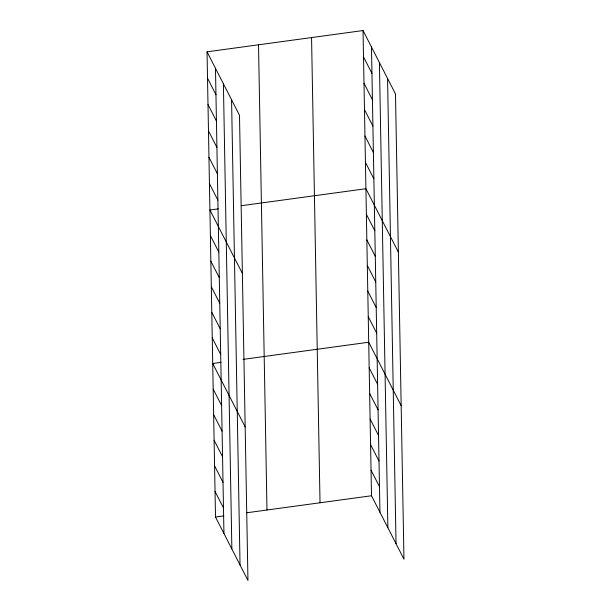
<?xml version="1.0" encoding="UTF-8"?>
<svg xmlns="http://www.w3.org/2000/svg" width="611" height="611" viewBox="0 0 611 611"><rect width="100%" height="100%" fill="white"/><g stroke="black" fill="none" stroke-linecap="round" stroke-linejoin="round"><path stroke-width="0.92" d="M207.037 51.82L239.497 115.242L247.959 580.45L215.507 517.028L207.037 51.82L363.041 30.55L395.493 93.972L403.963 559.18L371.503 495.758L363.041 30.55M218.188 208.863L209.917 209.993L242.376 273.415M241.177 205.731L365.92 188.723L398.372 252.144M220.983 362.384L212.712 363.507L245.171 426.929M243.048 359.375L368.708 342.236L401.167 405.658M215.507 517.028L223.779 515.898M246.76 512.766L371.503 495.758M363.514 56.915L371.954 73.396M363.996 83.272L372.435 99.761M364.477 109.636L372.916 126.118M364.958 135.993L373.39 152.483M365.439 162.358L373.871 178.847M366.386 214.308L374.818 230.79M366.852 239.894L375.284 256.376M367.318 265.48L375.75 281.961M367.784 291.065L376.216 307.554M368.25 316.651L376.682 333.14M369.174 367.822L377.613 384.311M369.64 393.408L378.079 409.897M207.519 78.185L215.958 94.667M370.106 418.993L378.545 435.483M208 104.542L216.431 121.031M370.572 444.587L379.011 461.068M208.481 130.907L216.913 147.388M371.037 470.172L379.477 486.654M208.954 157.271L217.394 173.753M209.436 183.628L217.875 200.118M210.383 235.579L218.822 252.06M210.848 261.164L219.288 277.646M211.314 286.75L219.754 303.239M211.78 312.336L220.22 328.825M212.246 337.921L220.686 354.411M213.178 389.092L221.617 405.582M213.644 414.678L222.083 431.167M214.11 440.271L222.549 456.753M214.576 465.857L223.015 482.339M215.041 491.443L223.481 507.924M387.565 78.483L396.035 543.691M379.4 62.528L387.87 527.728M371.473 47.039L379.943 512.239M311.557 37.569L320.027 502.777M258.522 44.802L266.984 510.009M231.569 99.753L240.039 564.961M223.405 83.799L231.867 548.999M215.477 68.31L223.947 533.51"/></g></svg>
